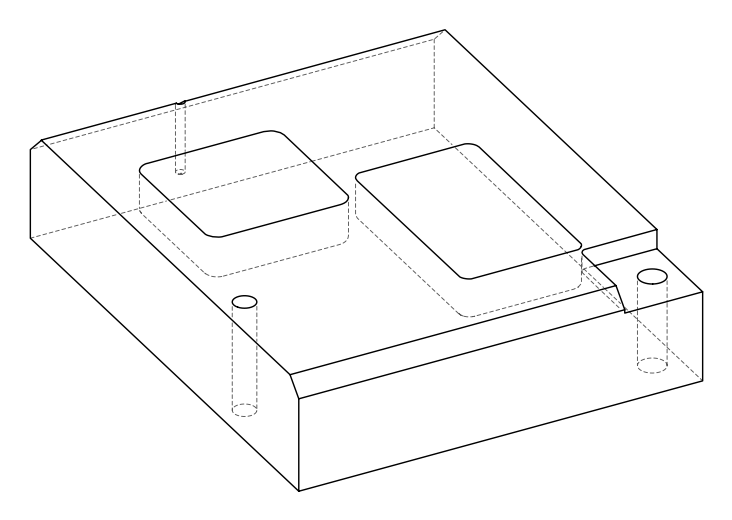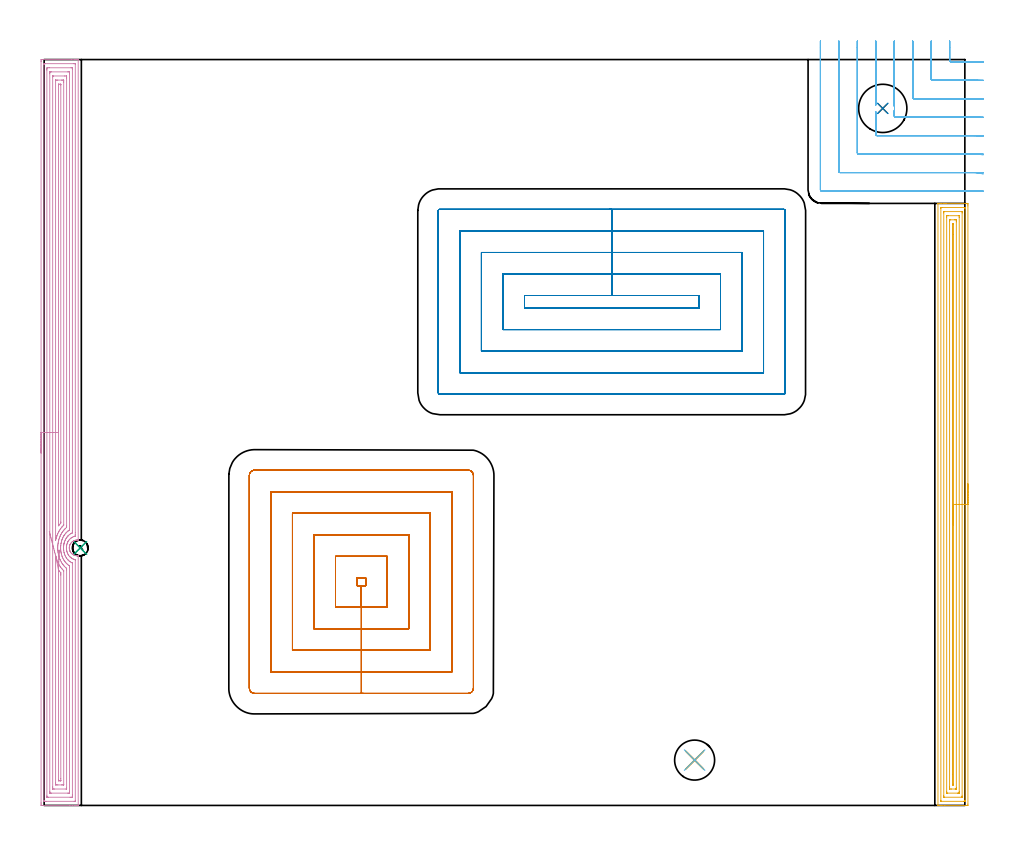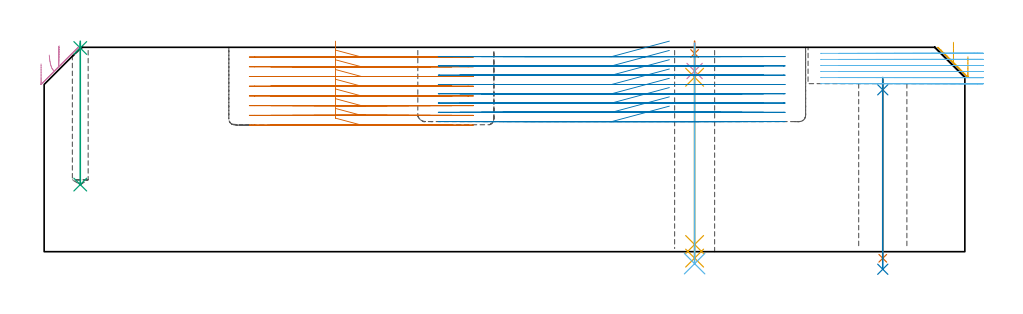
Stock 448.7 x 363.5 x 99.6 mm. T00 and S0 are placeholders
(PLAN: 14 operations, 9 tool changes, 100.3 min)
(1 SPOT_DRILL | STEP1HOLE | NXT0321_9005460120000 | 0.05 min | 182 mm3)
(2 SPOT_DRILL_1 | STEP1HOLE_1 | NXT0321_9005460120000 | 0.05 min | 2176 mm3)
(3 SPOT_DRILL_2 | STEP1POCKET | NXT0321_9005460120000 | 0.03 min | 0 mm3)
(4 DRILL_BLIND_HOLE_INTO_CENTER | STEP1HOLE | UGT0301_196 | 0.06 min | 364 mm3)
(5 GUN_DRILL_THROUGH_HOLE | STEP1HOLE | UGT0307_003 | 0.5 min | 3403 mm3)
(6 SPADE_DRILL_TO_ENLARGE_THROUGH_HOLE | STEP1HOLE | UGT0306_010 | 0.43 min | 25746 mm3)
(7 DRILL_THROUGH_HOLE_INTO_CENTER | STEP1HOLE_1 | NXT0301_065 | 0.35 min | 5516 mm3)
(8 DRILL_TO_ENLARGE_THROUGH_HOLE | STEP1HOLE_1 | UGT0301_056 | 0.37 min | 35457 mm3)
(9 DRILL_BLIND_HOLE_INTO_CENTER_1 | STEP1POCKET | UGT0301_196 | 0.28 min | 3012 mm3)
(10 AREA_MILL | FG_CHAMFER_SURFACE | UGT0205_001 | 20.7 min | 59495 mm3)
(11 AREA_MILL_1 | FG_CHAMFER_SURFACE_1 | UGT0205_001 | 14.28 min | 32029 mm3)
(12 MILL_CORNER_NOTCH_RECTANGULAR | CORNER_NOTCH_RECTANGULAR | NXT0201_011 | Follow Part, ap 3, ae 75% | 9.7 min | 86206 mm3)
(13 MILL_RECTANGULAR_POCKET | POCKET_RECTANGULAR_STRAIGHT | UGT0201_095 | Follow Part, ap 5, ae 75% | 23.82 min | 624324 mm3)
(14 MILL_RECTANGULAR_POCKET_1 | POCKET_RECTANGULAR_STRAIGHT_1 | UGT0201_095 | Follow Part, ap 5, ae 75% | 29.66 min | 748521 mm3)
(TOOL NXT0321_9005460120000 | NC Spot Drill, 142deg, 12mm, Carbide, Uncoated | D12 PA142 FL30 Z2)
(TOOL UGT0301_196 | Twist Drill 7.7 mm | D7.7 PA118 FL73 Z2)
(TOOL UGT0307_003 | Gun Drill 7 mm | D7 PA130 FL24 Z1)
(TOOL UGT0306_010 | Spade Drill 19.5mm | D19.5 PA132 FL10 Z2)
(TOOL NXT0301_065 | Carbide Drill 9.4mm [860.1-0940-075A1-MM 2214] | D9.4 PA140 FL98 Z2)
(TOOL UGT0301_056 | Twist Drill 23.5 mm | D23.5 PA118 FL155 Z2)
(TOOL UGT0205_001 | Chamfer Mill 20 x 3 x 45 deg. | D20 FL50 Z2)
(TOOL NXT0201_011 | ENDMILL 12mm [2P460-1200-NA 1630] | D12 FL38 Z6)
(TOOL UGT0201_095 | End mill 20 mm | D20 R3 FL38 Z4)
(OP 1 SPOT_DRILL)
G17 G21 G94 G90
T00 M6
G54
G17 G0 G90 X317. Y22.1 S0 M3
G43 Z109.6 H0
G94 G81 G98 Z96.6 F250. R102.6
G80
M5
M2
(OP 2 SPOT_DRILL_1)
G17 G21 G94 G90
T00 M6
G54
G17 G0 G90 X408.7 Y339.7 S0 M3
G43 Z109.6 H0
G94 G81 G98 Z78.9 F250. R84.9
G80
M5
M2
(OP 3 SPOT_DRILL_2)
G17 G21 G94 G90
T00 M6
G54
G17 G0 G90 X17.6 Y125.5 S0 M3
G43 Z109.6 H0
G94 G81 G98 Z99.269 F250. R102.6
G80
M5
M2
(OP 4 DRILL_BLIND_HOLE_INTO_CENTER)
G17 G21 G94 G90
T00 M6
G54
G17 G0 G90 X317. Y22.1 S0 M3
G43 Z109.6 H0
G94 G81 G98 Z88.05 F250. R101.6
G80
M5
M2
(OP 5 GUN_DRILL_THROUGH_HOLE)
G17 G21 G94 G90
T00 M6
G54
G17 G0 G90 X317. Y22.1 M8
G43 Z109.6 H0
Z100.391
S716 M3
G94 G1 Z85.021 F125. M26
G4 X.084
Z3.5 F250.
G4 X.084
Z-3.132 F125.
G4 X.084
M5
M9
G0 Z100.391
Z109.6
M2
(OP 6 SPADE_DRILL_TO_ENLARGE_THROUGH_HOLE)
G17 G21 G94 G90
T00 M6
G54
G17 G0 G90 X317. Y22.1 S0 M3
G43 Z109.6 H0
G94 G73 G98 Z-5.841 F250. Q17.573 R101.6
G80
M5
M2
(OP 7 DRILL_THROUGH_HOLE_INTO_CENTER)
G17 G21 G94 G90
T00 M6
G54
G17 G0 G90 X408.7 Y339.7 S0 M3
G43 Z109.6 H1
G94 G73 G98 Z-3.211 F250. Q8.511 R83.9
G80
M5
M2
(OP 8 DRILL_TO_ENLARGE_THROUGH_HOLE)
G17 G21 G94 G90
T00 M6
G54
G17 G0 G90 X408.7 Y339.7 S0 M3
G43 Z109.6 H0
G94 G73 G98 Z-8.56 F250. Q22.615 R83.9
G80
M5
M2
(OP 9 DRILL_BLIND_HOLE_INTO_CENTER_1)
G17 G21 G94 G90
T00 M6
G54
G17 G0 G90 X17.6 Y125.5 S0 M3
G43 Z109.6 H0
G94 G81 G98 Z32.7 F250. R101.6
G80
M5
M2
(OP 10 AREA_MILL)
G17 G21 G94 G90
T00 M6
G54
G17 G0 G90 X-1.5 Y171.75 S1061 M3
G43 Z109.6 H0
Z91.5
G94 G1 Y171.788 Z90.628 F250.
Y171.902 Z89.764
Y172.091 Z88.912
Y172.353 Z88.08
Y172.687 Z87.274
Y173.09 Z86.5
Y173.558 Z85.764
Y174.09 Z85.072
Y174.679 Z84.429
Y175.322 Z83.84
Y176.014 Z83.309
Y176.75 Z82.84
Y177.524 Z82.437
Y178.33 Z82.103
Y179.162 Z81.841
Y180.014 Z81.652
Y180.878 Z81.538
Y181.75 Z81.5
Y362.56
X-1.499 Y362.867 Z81.501
X-1.494 Y363.449 Z81.504
X-1.492 Y363.492 Z81.506
X-0.915 Y363.5 Z82.083
X13.342 Z96.337
X14.754 Z97.75
X15.124 Z98.119
X15.863 Z98.863
X16.114 Z99.114
X16.544 Y363.493 Z99.536
X16.597 Y363.49 Z99.588
X16.6 Y363.314 Z99.6
Y129.427
X16.595 Y129.328 Z99.591
X16.55 Y129.32 Z99.546
X16.145 Y129.339 Z99.143
X15.702 Y129.317 Z98.699
X15.369 Y129.263 Z98.365
X15.254 Y129.244 Z98.251
X15.124 Y129.207 Z98.122
X14.814 Y129.117 Z97.813
X14.665 Y129.052 Z97.664
X14.361 Y128.921 Z97.359
X14.233 Y128.846 Z97.23
X13.927 Y128.67 Z96.927
X13.767 Y128.56 Z96.767
X13.569 Y128.395 Z96.568
X13.385 Y128.217 Z96.383
X13.041 Y127.829 Z96.04
X12.922 Y127.666 Z95.922
X12.905 Y127.638 Z95.904
X12.789 Y127.452 Z95.788
X12.67 Y127.232 Z95.667
X12.651 Y127.191 Z95.648
X12.565 Y127.005 Z95.561
X12.472 Y126.772 Z95.471
X12.402 Y126.553 Z95.401
X12.35 Y126.33 Z95.346
X12.345 Y126.297 Z95.341
X12.298 Y125.994 Z95.295
X12.282 Y125.879 Z95.275
Y125.85 Z95.272
X12.278 Y125.779 Z95.27
X12.275 Y125.626 Z95.258
X12.273 Y125.574 Z95.256
X12.265 Y125.482
X12.262 Y125.431
X12.264 Y125.404 Z95.258
X12.285 Y125.163 Z95.274
X12.288 Y125.099 Z95.281
X12.295 Y124.985 Z95.292
X12.387 Y124.533 Z95.382
X12.477 Y124.244 Z95.476
X12.527 Y124.091 Z95.524
X12.54 Y124.061 Z95.536
X12.625 Y123.857 Z95.623
X12.741 Y123.629 Z95.741
X12.748 Y123.618 Z95.747
X12.772 Y123.576 Z95.772
X12.872 Y123.41 Z95.872
X13.016 Y123.197 Z96.016
X13.241 Y122.933 Z96.241
X13.462 Y122.707 Z96.462
X13.685 Y122.512 Z96.683
X13.787 Y122.434 Z96.783
X13.928 Y122.325 Z96.927
X13.959 Y122.303 Z96.959
X14.379 Y122.071 Z97.375
X14.564 Y121.991 Z97.56
X14.814 Y121.883 Z97.813
X15.254 Y121.755 Z98.252
X15.702 Y121.683 Z98.699
X16.145 Y121.661 Z99.142
X16.46 Y121.676 Z99.456
X16.507 Y121.675 Z99.503
X16.595 Y121.672 Z99.591
X16.6 Y121.378 Z99.6
Y0.186
X16.597 Y0.01 Z99.588
X16.544 Y0.007 Z99.536
X16.114 Y0. Z99.114
X15.863 Z98.863
X15.124 Z98.119
X13.863 Z96.86
X12.451 Z95.446
X-0.915 Y0.001 Z82.083
X-1.146 Y0.003 Z81.852
X-1.492 Y0.008 Z81.506
X-1.494 Y0.051 Z81.504
X-1.499 Y0.633 Z81.501
X-1.5 Y1.22 Z81.5
Y181.75
X-0.086 Z82.914
X-0.085 Y361.14 Z82.915
X-0.084 Y361.203 Z82.916
X-0.079 Y361.327 Z82.921
X-0.07 Y361.49 Z82.93
X-0.024 Y361.492 Z82.976
X0.449 Y361.499 Z83.449
X14.233 Y361.5 Z97.233
X14.705 Y361.499 Z97.705
X15.124 Y361.492 Z98.124
X15.177 Y361.49 Z98.177
X15.182 Y361.265 Z98.182
X15.185 Y361.141 Z98.185
X15.186 Y132.943 Z98.186
X15.183 Y132.11 Z98.183
X15.181 Y132.053 Z98.181
X15.124 Y131.247 Z98.124
X15.102 Y131.238 Z98.102
X15.018 Y131.216 Z98.018
X14.42 Y131.028 Z97.42
X14.233 Y130.947 Z97.233
X13.806 Y130.75 Z96.806
X13.342 Y130.479 Z96.342
X13.245 Y130.418 Z96.245
X13.109 Y130.322 Z96.109
X12.753 Y130.018 Z95.753
X12.451 Y129.71 Z95.451
X12.316 Y129.562 Z95.316
X12.2 Y129.427 Z95.2
X11.921 Y129.065 Z94.921
X11.581 Y128.512 Z94.581
X11.56 Y128.469 Z94.56
X11.303 Y127.896 Z94.303
X11.204 Y127.638 Z94.204
X11.077 Y127.228 Z94.077
X10.972 Y126.744 Z93.972
X10.877 Y126.059 Z93.877
X10.867 Y125.949 Z93.867
X10.86 Y125.85 Z93.86
X10.858 Y125.802 Z93.858
X10.853 Y125.664 Z93.853
X10.855 Y125.313 Z93.855
X10.88 Y124.955 Z93.88
X10.909 Y124.627 Z93.909
X10.956 Y124.349 Z93.956
X10.981 Y124.217 Z93.981
X11.014 Y124.061 Z94.014
X11.057 Y123.873 Z94.057
X11.14 Y123.588 Z94.14
X11.279 Y123.166 Z94.279
X11.361 Y122.967 Z94.361
X11.56 Y122.542 Z94.56
X11.709 Y122.272 Z94.709
X11.957 Y121.873 Z94.957
X12.361 Y121.378 Z95.361
X12.451 Y121.279 Z95.451
X12.561 Y121.17 Z95.561
X12.751 Y120.989 Z95.751
X12.96 Y120.806 Z95.96
X13.272 Y120.553 Z96.272
X13.342 Y120.505 Z96.342
X13.374 Y120.483 Z96.374
X13.928 Y120.185 Z96.928
X14.233 Y120.053 Z97.233
X14.51 Y119.94 Z97.51
X14.891 Y119.822 Z97.891
X15.124 Y119.759 Z98.124
X15.172 Y119.746 Z98.172
X15.18 Y119.65 Z98.18
X15.184 Y119.589 Z98.184
X15.185 Y119.527 Z98.185
Y2.36
X15.184 Y2.297 Z98.184
X15.179 Y2.173 Z98.179
X15.17 Y2.01 Z98.17
X15.124 Y2.008 Z98.124
X14.651 Y2.001 Z97.651
X0.867 Y2. Z83.867
X0.395 Y2.001 Z83.395
X-0.024 Y2.008 Z82.976
X-0.077 Y2.01 Z82.923
X-0.083 Y2.235 Z82.917
X-0.085 Y2.359 Z82.915
X-0.086 Y181.75 Z82.914
X1.328 Z84.328
X1.329 Y358.395 Z84.329
X1.331 Y358.824 Z84.331
X1.336 Y359.29 Z84.336
X1.346 Y359.49 Z84.346
X1.551 Y359.497 Z84.551
X1.758 Y359.499 Z84.758
X2.44 Y359.5 Z85.44
X13.132 Z96.132
X13.342 Y359.498 Z96.342
X13.551 Y359.495 Z96.551
X13.69 Y359.49 Z96.69
X13.765 Y359.477 Z96.765
X13.767 Y359.433 Z96.767
X13.769 Y359.29 Z96.769
X13.771 Y358.859 Z96.771
Y133.899
X13.77 Y133.469 Z96.77
X13.767 Y133.005 Z96.767
X13.764 Y132.898 Z96.764
X13.759 Y132.853 Z96.759
X13.709 Y132.826 Z96.709
X13.584 Y132.761 Z96.584
X13.342 Y132.639 Z96.342
X13.006 Y132.447 Z96.006
X12.465 Y132.11 Z95.465
X12.457 Y132.104 Z95.457
X12.451 Y132.1 Z95.451
X11.978 Y131.69 Z94.978
X11.56 Y131.272 Z94.56
X11.532 Y131.243 Z94.532
X11.508 Y131.216 Z94.508
X11.256 Y130.916 Z94.256
X11.13 Y130.753 Z94.13
X10.819 Y130.322 Z93.819
X10.76 Y130.23 Z93.76
X10.669 Y130.079 Z93.669
X10.432 Y129.664 Z93.432
X10.32 Y129.427 Z93.32
X10.149 Y129.054 Z93.149
X9.94 Y128.533 Z92.94
X9.899 Y128.411 Z92.899
X9.778 Y128.028 Z92.778
X9.7 Y127.716 Z92.7
X9.683 Y127.638 Z92.683
X9.609 Y127.277 Z92.609
X9.561 Y126.962 Z92.561
X9.531 Y126.744 Z92.531
X9.464 Y126.164 Z92.464
X9.449 Y125.85 Z92.449
X9.44 Y125.294 Z92.44
X9.459 Y124.955 Z92.459
X9.511 Y124.329 Z92.511
X9.552 Y124.061 Z92.552
X9.714 Y123.231 Z92.714
X9.73 Y123.166 Z92.73
X9.778 Y122.998 Z92.778
X10.014 Y122.272 Z93.014
X10.175 Y121.873 Z93.175
X10.41 Y121.378 Z93.41
X10.669 Y120.918 Z93.669
X10.947 Y120.483 Z93.947
X11.56 Y119.73 Z94.56
X11.694 Y119.589 Z94.694
X12.081 Y119.223 Z95.081
X12.451 Y118.92 Z95.451
X12.754 Y118.694 Z95.754
X13.342 Y118.361 Z96.342
X13.714 Y118.174 Z96.714
X13.749 Y118.154 Z96.749
X13.764 Y118.143 Z96.764
X13.766 Y118.123 Z96.766
X13.769 Y118.016 Z96.769
X13.771 Y117.8 Z96.771
Y5.105
X13.769 Y4.676 Z96.769
X13.764 Y4.21 Z96.764
X13.754 Y4.01 Z96.754
X13.549 Y4.003 Z96.549
X13.342 Y4.001 Z96.342
X12.66 Y4. Z95.66
X1.968 Z84.968
X1.758 Y4.002 Z84.758
X1.549 Y4.005 Z84.549
X1.41 Y4.01 Z84.41
X1.335 Y4.023 Z84.335
X1.333 Y4.067 Z84.333
X1.331 Y4.21 Z84.331
X1.329 Y4.642 Z84.329
X1.328 Y181.75 Z84.328
X2.743 Z85.743
Y356.606
X2.745 Y357.405 Z85.745
X2.747 Y357.46 Z85.747
X2.749 Y357.483 Z85.749
X2.763 Y357.49 Z85.763
X2.873 Y357.494 Z85.873
X3.095 Y357.498 Z86.095
X3.54 Y357.5 Z86.54
X11.56 Z94.56
X12.005 Y357.498 Z95.005
X12.227 Y357.494 Z95.227
X12.337 Y357.49 Z95.337
X12.351 Y357.484 Z95.351
X12.353 Y357.465 Z95.353
X12.355 Y357.425 Z95.355
X12.357 Y356.7 Z95.357
Y356.606
Y134.794
X12.355 Y134.393 Z95.355
X12.352 Y134.294 Z95.352
X12.35 Y134.249 Z95.35
X12.321 Y134.226 Z95.321
X12.206 Y134.145 Z95.206
X11.842 Y133.899 Z94.842
X11.683 Y133.775 Z94.683
X11.56 Y133.672 Z94.56
X11.203 Y133.363 Z94.203
X10.84 Y133.005 Z93.84
X10.756 Y132.917 Z93.756
X10.669 Y132.821 Z93.669
X10.34 Y132.44 Z93.34
X10.086 Y132.11 Z93.086
X9.957 Y131.931 Z92.957
X9.778 Y131.673 Z92.778
X9.604 Y131.39 Z92.604
X9.501 Y131.216 Z92.501
X9.279 Y130.822 Z92.279
X9.04 Y130.322 Z92.04
X8.992 Y130.216 Z91.992
X8.887 Y129.973 Z91.887
X8.733 Y129.581 Z91.733
X8.675 Y129.427 Z91.675
X8.511 Y128.91 Z91.511
X8.408 Y128.533 Z91.408
X8.329 Y128.198 Z91.329
X8.217 Y127.638 Z91.217
X8.188 Y127.445 Z91.188
X8.095 Y126.744 Z91.095
X8.085 Y126.655 Z91.085
X8.052 Y126.271 Z91.052
X8.03 Y125.85 Z91.03
X8.028 Y125.817 Z91.028
X8.027 Y125.39 Z91.027
X8.036 Y124.955 Z91.036
X8.038 Y124.913 Z91.038
X8.109 Y124.061 Z91.109
X8.124 Y123.932 Z91.124
X8.19 Y123.522 Z91.19
X8.258 Y123.166 Z91.258
X8.323 Y122.837 Z91.323
X8.394 Y122.526 Z91.394
X8.465 Y122.272 Z91.465
X8.677 Y121.588 Z91.677
X8.749 Y121.378 Z91.749
X8.887 Y121.032 Z91.887
X9.132 Y120.483 Z92.132
X9.38 Y119.988 Z92.38
X9.612 Y119.589 Z92.612
X9.778 Y119.329 Z92.778
X10.035 Y118.955 Z93.035
X10.243 Y118.694 Z93.243
X10.669 Y118.177 Z93.669
X11.041 Y117.8 Z94.041
X11.306 Y117.55 Z94.306
X11.56 Y117.339 Z94.56
X12.116 Y116.906 Z95.116
X12.244 Y116.819 Z95.244
X12.35 Y116.749 Z95.35
X12.352 Y116.705 Z95.352
X12.355 Y116.505 Z95.355
X12.357 Y116.105 Z95.357
Y116.011
Y6.894
X12.355 Y6.095 Z95.355
X12.353 Y6.04 Z95.353
X12.351 Y6.017 Z95.351
X12.337 Y6.01 Z95.337
X12.227 Y6.006 Z95.227
X12.005 Y6.002 Z95.005
X11.56 Y6. Z94.56
X3.54 Z86.54
X3.095 Y6.002 Z86.095
X2.873 Y6.006 Z85.873
X2.763 Y6.01 Z85.763
X2.749 Y6.016 Z85.749
X2.747 Y6.035 Z85.747
X2.745 Y6.075 Z85.745
X2.743 Y6.8 Z85.743
Y6.894
Y181.75
X4.157 Z87.157
Y355.093
X4.159 Y355.369 Z87.159
X4.161 Y355.447 Z87.161
X4.164 Y355.487 Z87.164
X4.178 Y355.49 Z87.178
X4.262 Y355.495 Z87.262
X4.431 Y355.499 Z87.431
X9.989 Y355.5 Z92.989
X10.669 Y355.498 Z93.669
X10.883 Y355.496 Z93.883
X10.933 Y355.49 Z93.933
X10.936 Y355.477 Z93.936
X10.939 Y355.44 Z93.939
X10.942 Y354.818 Z93.942
X10.943 Y354.542 Z93.943
Y136.308
X10.939 Y135.688 Z93.939
X10.936 Y135.551 Z93.936
X10.933 Y135.489 Z93.933
X10.427 Y135.036 Z93.427
X10.179 Y134.794 Z93.179
X9.981 Y134.589 Z92.981
X9.778 Y134.37 Z92.778
X9.558 Y134.12 Z92.558
X9.373 Y133.899 Z92.373
X9.162 Y133.623 Z92.162
X8.887 Y133.249 Z91.887
X8.786 Y133.105 Z91.786
X8.721 Y133.005 Z91.721
X8.449 Y132.55 Z91.449
X8.195 Y132.11 Z91.195
X8.126 Y131.98 Z91.126
X7.995 Y131.716 Z90.995
X7.838 Y131.374 Z90.838
X7.769 Y131.216 Z90.769
X7.575 Y130.744 Z90.575
X7.41 Y130.322 Z90.41
X7.335 Y130.09 Z90.335
X7.129 Y129.427 Z90.129
X7.124 Y129.408 Z90.124
X7.104 Y129.336 Z90.104
X6.956 Y128.682 Z89.956
X6.926 Y128.533 Z89.926
X6.815 Y127.929 Z89.815
X6.776 Y127.638 Z89.776
X6.712 Y127.138 Z89.712
X6.67 Y126.744 Z89.67
X6.637 Y126.318 Z89.637
X6.62 Y125.85 Z89.62
X6.614 Y125.448 Z89.614
X6.625 Y124.955 Z89.625
X6.651 Y124.516 Z89.651
X6.687 Y124.061 Z89.687
X6.739 Y123.533 Z89.739
X6.797 Y123.166 Z89.797
X6.931 Y122.446 Z89.931
X6.969 Y122.272 Z89.969
X7.104 Y121.686 Z90.104
X7.194 Y121.378 Z90.194
X7.233 Y121.248 Z90.233
X7.484 Y120.483 Z90.484
X7.739 Y119.846 Z90.739
X7.855 Y119.589 Z90.855
X7.995 Y119.294 Z90.995
X8.306 Y118.694 Z91.306
X8.761 Y117.926 Z91.761
X8.847 Y117.8 Z91.847
X8.887 Y117.745 Z91.887
X9.08 Y117.481 Z92.08
X9.247 Y117.27 Z92.247
X9.542 Y116.906 Z92.542
X9.778 Y116.624 Z92.778
X10.389 Y116.011 Z93.389
X10.669 Y115.757 Z93.669
X10.832 Y115.611 Z93.832
X10.918 Y115.533 Z93.918
X10.936 Y115.514 Z93.936
X10.939 Y115.47 Z93.939
X10.941 Y115.392 Z93.941
X10.943 Y115.117 Z93.943
Y114.841
Y8.407
X10.941 Y8.132 Z93.941
X10.938 Y8.053 Z93.938
X10.936 Y8.013 Z93.936
X10.922 Y8.01 Z93.922
X10.838 Y8.005 Z93.838
X10.669 Y8.001 Z93.669
X5.111 Y8. Z88.111
X4.431 Y8.002 Z87.431
X4.217 Y8.004 Z87.217
X4.167 Y8.01 Z87.167
X4.164 Y8.023 Z87.164
X4.161 Y8.06 Z87.161
X4.157 Y8.682 Z87.157
Y8.958
Y181.75
X5.571 Z88.571
X5.572 Y353.351 Z88.572
X5.573 Y353.432 Z88.573
X5.575 Y353.471 Z88.575
X5.577 Y353.485 Z88.577
X5.589 Y353.49 Z88.589
X5.747 Y353.497 Z88.747
X6.213 Y353.499 Z89.213
X6.635 Y353.5 Z89.635
X8.417 Z91.417
X8.887 Y353.499 Z91.887
X9.311 Y353.497 Z92.311
X9.492 Y353.49 Z92.492
X9.522 Y353.477 Z92.522
X9.524 Y353.415 Z92.524
X9.527 Y353.28 Z92.527
X9.528 Y353.029 Z92.528
X9.529 Y352.384 Z92.529
X9.528 Y136.833 Z92.528
X9.527 Y136.707 Z92.527
X9.525 Y136.646 Z92.525
X9.522 Y136.618 Z92.522
X9.504 Y136.583 Z92.504
X9.204 Y136.264 Z92.204
X8.887 Y135.927 Z91.887
X8.773 Y135.802 Z91.773
X8.675 Y135.688 Z91.675
X8.37 Y135.312 Z91.37
X7.977 Y134.794 Z90.977
X7.627 Y134.269 Z90.627
X7.4 Y133.899 Z90.4
X7.29 Y133.713 Z90.29
X7.104 Y133.388 Z90.104
X6.972 Y133.138 Z89.972
X6.906 Y133.005 Z89.906
X6.687 Y132.53 Z89.687
X6.5 Y132.11 Z89.5
X6.415 Y131.908 Z89.415
X6.213 Y131.413 Z89.213
X6.16 Y131.27 Z89.16
X6.141 Y131.216 Z89.141
X6.015 Y130.822 Z89.015
X5.944 Y130.592 Z88.944
X5.864 Y130.322 Z88.864
X5.816 Y130.149 Z88.816
X5.75 Y129.892 Z88.75
X5.575 Y129.174 Z88.575
X5.574 Z88.574
X5.573 Y129.176 Z88.573
X5.571 Y129.427 Z88.571
Y129.528
Y181.75
X6.985 Z89.985
X6.986 Y351.24 Z89.986
X6.987 Y351.358 Z89.987
X6.992 Y351.477 Z89.992
X6.996 Y351.491 Z89.996
X7.008 Y351.495 Z90.008
X7.04 Y351.498 Z90.04
X7.104 Y351.5 Z90.104
X7.737 Z90.737
X7.995 Y351.497 Z90.995
X8.081 Y351.493 Z91.081
X8.106 Y351.49 Z91.106
X8.11 Y351.439 Z91.11
X8.113 Y351.359 Z91.113
X8.114 Y351.24 Z91.114
X8.115 Y351.12 Z91.115
X8.114 Y138.132 Z91.114
X8.113 Y137.893 Z91.113
X8.11 Y137.734 Z91.11
X8.106 Y137.619 Z91.106
X7.986 Y137.477 Z90.986
X7.585 Y136.994 Z90.585
X7.256 Y136.583 Z90.256
X7.104 Y136.387 Z90.104
X6.992 Y136.247 Z89.992
X6.988 Y136.463 Z89.988
X6.986 Y136.583 Z89.986
X6.985 Y181.75 Z89.985
Y182.622 Z90.023
Y183.486 Z90.137
Y184.338 Z90.326
Y185.17 Z90.588
Y185.976 Z90.922
Y186.75 Z91.325
Y187.486 Z91.794
Y188.178 Z92.325
Y188.821 Z92.914
Y189.41 Z93.557
Y189.942 Z94.25
Y190.41 Z94.985
Y190.813 Z95.759
Y191.147 Z96.565
Y191.409 Z97.397
Y191.598 Z98.249
Y191.712 Z99.114
Y191.75 Z99.985
G0 Z109.6
X2.497 Y133.532
Z95.813
G1 X2.56 Y133.289 Z94.978
X2.642 Y132.977 Z94.167
X2.742 Y132.597 Z93.388
X2.858 Y132.153 Z92.646
X2.99 Y131.649 Z91.947
X3.138 Y131.087 Z91.296
X3.299 Y130.473 Z90.698
X3.472 Y129.81 Z90.158
X3.657 Y129.104 Z89.679
X3.852 Y128.361 Z89.266
X4.055 Y127.586 Z88.921
X4.265 Y126.785 Z88.648
X4.481 Y125.963 Z88.447
X4.7 Y125.128 Z88.322
X4.921 Y124.286 Z88.272
X5.142 Y123.442 Z88.298
X5.361 Y122.604 Z88.401
X5.578 Y121.778 Z88.578
X5.657 Y121.478 Z88.657
X5.682 Y121.378 Z88.682
X5.761 Y121.064 Z88.761
X5.806 Y120.892 Z88.806
X5.932 Y120.483 Z88.932
X6.211 Y119.591 Z89.211
X6.213 Y119.584 Z89.213
X6.585 Y118.694 Z89.585
X6.907 Y117.998 Z89.907
X7.01 Y117.8 Z90.01
X7.104 Y117.625 Z90.104
X7.526 Y116.906 Z90.526
X7.703 Y116.613 Z90.703
X7.995 Y116.183 Z90.995
X8.12 Y116.011 Z91.12
X8.613 Y115.392 Z91.613
X8.84 Y115.117 Z91.84
X8.887 Y115.066 Z91.887
X9.3 Y114.636 Z92.3
X9.504 Y114.423 Z92.504
X9.522 Y114.398 Z92.522
X9.525 Y114.37 Z92.525
X9.527 Y114.314 Z92.527
X9.528 Y114.222 Z92.528
Y10.149
X9.527 Y10.068 Z92.527
X9.525 Y10.029 Z92.525
X9.523 Y10.016 Z92.523
X9.511 Y10.01 Z92.511
X9.353 Y10.003 Z92.353
X8.887 Y10.001 Z91.887
X8.465 Y10. Z91.465
X6.683 Z89.683
X6.213 Y10.001 Z89.213
X5.789 Y10.003 Z88.789
X5.608 Y10.01 Z88.608
X5.578 Y10.023 Z88.578
X5.576 Y10.085 Z88.576
X5.573 Y10.22 Z88.573
X5.572 Y10.471 Z88.572
X5.571 Y11.116 Z88.571
Y121.128
X5.572 Y121.378 Z88.572
X5.574 Y121.542 Z88.574
X5.578 Y121.778 Z88.578
X6.992 Y114.748 Z89.992
X7.004 Y114.736 Z90.004
X7.046 Y114.685 Z90.046
X7.104 Y114.611 Z90.104
X7.415 Y114.222 Z90.415
X7.995 Y113.508 Z90.995
X8.076 Y113.407 Z91.076
X8.108 Y113.363 Z91.108
X8.11 Y113.328 Z91.11
X8.112 Y113.211 Z91.112
X8.114 Y112.434 Z91.114
X8.115 Y112.314 Z91.115
Y13.035
X8.114 Y12.26 Z91.114
X8.112 Y12.143 Z91.112
X8.108 Y12.023 Z91.108
X8.104 Y12.009 Z91.104
X8.092 Y12.006 Z91.092
X8.06 Y12.003 Z91.06
X7.995 Y12.001 Z90.995
X7.363 Z90.363
X7.104 Y12.004 Z90.104
X7.019 Y12.007 Z90.019
X6.994 Y12.01 Z89.994
X6.99 Y12.061 Z89.99
X6.987 Y12.141 Z89.987
X6.986 Y12.26 Z89.986
X6.985 Y12.38 Z89.985
X6.986 Y114.342 Z89.986
X6.987 Y114.462 Z89.987
X6.991 Y114.7 Z89.991
X6.992 Y114.748 Z89.992
X7.022 Y115.618 Z90.06
X7.051 Y116.478 Z90.203
X7.079 Y117.322 Z90.42
X7.107 Y118.144 Z90.711
X7.134 Y118.938 Z91.071
X7.16 Y119.698 Z91.5
X7.184 Y120.417 Z91.993
X7.207 Y121.09 Z92.548
X7.228 Y121.713 Z93.158
X7.247 Y122.28 Z93.821
X7.264 Y122.787 Z94.531
X7.279 Y123.23 Z95.282
X7.292 Y123.606 Z96.069
X7.302 Y123.913 Z96.886
X7.31 Y124.147 Z97.726
X7.315 Y124.307 Z98.584
X7.318 Y124.391 Z99.452
X7.319 Y124.4 Z100.324
G0 Z109.6
M5
M2
(OP 11 AREA_MILL_1)
G17 G21 G94 G90
T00 M6
G54
G17 G0 G90 X450.2 Y156.7 S1061 M3
G43 Z109.6 H0
Z95.
G94 G1 Y156.662 Z94.128 F250.
Y156.548 Z93.263
Y156.359 Z92.412
Y156.097 Z91.58
Y155.763 Z90.774
Y155.36 Z90.
Y154.891 Z89.264
Y154.36 Z88.572
Y153.771 Z87.929
Y153.128 Z87.34
Y152.436 Z86.808
Y151.7 Z86.34
Y150.926 Z85.937
Y150.12 Z85.603
Y149.288 Z85.341
Y148.436 Z85.152
Y147.572 Z85.038
Y146.7 Z85.
X450.199 Y0.62 Z85.001
X450.194 Y0.019 Z85.004
X450.192 Y0.007 Z85.006
X449.594 Y0. Z85.604
X438.884 Z96.311
X437.444 Z97.752
X437.099 Z98.096
X436.408 Z98.791
X436.069 Z99.131
X435.662 Z99.53
X435.624 Z99.566
X435.602 Y0.009 Z99.588
X435.6 Y0.173 Z99.6
Y293.227
X435.603 Y293.391 Z99.588
X435.624 Y293.395 Z99.567
X435.661 Y293.398 Z99.53
X436.069 Y293.4 Z99.131
X436.408 Z98.791
X437.099 Z98.096
X438.336 Z96.86
X438.884 Z96.311
X439.503 Z95.693
X448.975 Z86.222
X449.594 Y293.397 Z85.604
X450.192 Y293.393 Z85.006
X450.194 Y293.381 Z85.004
X450.199 Y292.78 Z85.001
X450.2 Y292.173 Z85.
Y146.7
X448.786 Z86.414
X448.785 Y2.322 Z86.415
X448.784 Y2.237 Z86.416
X448.779 Y2.069 Z86.421
X448.771 Y2.009 Z86.429
X448.751 Y2.006 Z86.449
X448.701 Y2.004 Z86.499
X448.214 Y2. Z86.986
X437.099 Y2.001 Z98.101
X437.041 Y2.003 Z98.159
X437.025 Y2.005 Z98.175
X437.021 Y2.008 Z98.179
X437.019 Y2.04 Z98.181
X437.016 Y2.153 Z98.184
X437.014 Y2.491 Z98.186
X437.015 Y291.078 Z98.185
X437.016 Y291.163 Z98.184
X437.021 Y291.331 Z98.179
X437.029 Y291.391 Z98.171
X437.049 Y291.393 Z98.151
X437.099 Y291.396 Z98.101
X437.586 Y291.4 Z97.614
X448.701 Y291.399 Z86.499
X448.759 Y291.397 Z86.441
X448.775 Y291.395 Z86.425
X448.779 Y291.392 Z86.421
X448.781 Y291.36 Z86.419
X448.784 Y291.247 Z86.416
X448.786 Y291.078 Z86.414
Y290.993
Y146.7
X447.372 Z87.828
X447.371 Y4.631 Z87.829
X447.37 Y4.193 Z87.83
X447.368 Y4.08 Z87.832
X447.365 Y4.027 Z87.835
X447.354 Y4.01 Z87.846
X447.302 Y4.007 Z87.898
X447.109 Y4.001 Z88.091
X438.691 Y4. Z96.509
X438.562 Y4.002 Z96.638
X438.459 Y4.007 Z96.741
X438.434 Y4.011 Z96.766
X438.432 Y4.017 Z96.768
X438.43 Y4.042 Z96.77
X438.429 Y4.193 Z96.771
X438.428 Y4.649 Z96.772
X438.429 Y288.769 Z96.771
X438.43 Y289.207 Z96.77
X438.432 Y289.32 Z96.768
X438.435 Y289.373 Z96.765
X438.446 Y289.39 Z96.754
X438.498 Y289.393 Z96.702
X438.691 Y289.399 Z96.509
X447.109 Y289.4 Z88.091
X447.238 Y289.398 Z87.962
X447.341 Y289.393 Z87.859
X447.366 Y289.389 Z87.834
X447.368 Y289.383 Z87.832
X447.37 Y289.358 Z87.83
X447.371 Y289.207 Z87.829
X447.372 Y288.751 Z87.828
Y146.7
X445.957 Z89.243
Y6.874
X445.951 Y6.053 Z89.249
X445.944 Y6.01 Z89.256
X445.895 Y6.005 Z89.305
X445.786 Y6.002 Z89.414
X445.568 Y6. Z89.632
X445.131 Z90.069
X440.224 Z94.976
X440.011 Y6.002 Z95.189
X439.905 Y6.005 Z95.295
X439.857 Y6.01 Z95.343
X439.85 Y6.042 Z95.35
X439.843 Y6.807 Z95.357
Y6.874
Y286.526
X439.849 Y287.347 Z95.351
X439.856 Y287.39 Z95.344
X439.905 Y287.394 Z95.295
X440.014 Y287.398 Z95.186
X440.232 Y287.4 Z94.968
X440.669 Z94.531
X445.576 Z89.624
X445.789 Y287.398 Z89.411
X445.895 Y287.395 Z89.305
X445.943 Y287.39 Z89.257
X445.95 Y287.358 Z89.25
X445.957 Y286.593 Z89.243
Y286.526
Y146.7
X444.543 Z90.657
Y8.661
X444.542 Y8.357 Z90.658
X444.538 Y8.052 Z90.662
X444.536 Y8.017 Z90.664
X444.525 Y8.01 Z90.675
X444.486 Y8.006 Z90.714
X444.404 Y8.002 Z90.796
X444.239 Y8. Z90.961
X444.006 Z91.194
X442.221 Z92.979
X441.561 Y8.002 Z93.639
X441.325 Y8.004 Z93.875
X441.272 Y8.01 Z93.928
X441.264 Y8.025 Z93.936
X441.261 Y8.067 Z93.939
X441.258 Y8.661 Z93.942
X441.257 Y8.965 Z93.943
Y284.739
X441.258 Y285.043 Z93.942
X441.262 Y285.348 Z93.938
X441.264 Y285.383 Z93.936
X441.275 Y285.39 Z93.925
X441.314 Y285.394 Z93.886
X441.396 Y285.398 Z93.804
X441.561 Y285.399 Z93.639
X441.794 Y285.4 Z93.406
X443.579 Z91.621
X444.239 Y285.398 Z90.961
X444.475 Y285.396 Z90.725
X444.528 Y285.39 Z90.672
X444.536 Y285.375 Z90.664
X444.539 Y285.332 Z90.661
X444.542 Y284.739 Z90.658
X444.543 Y284.435 Z90.657
Y146.7
X443.129 Z92.071
X443.128 Y10.319 Z92.072
X443.124 Y10.046 Z92.076
X443.123 Y10.02 Z92.077
X443.071 Y10.01 Z92.129
X442.977 Y10.003 Z92.223
X442.9 Y10.001 Z92.3
X442.718 Y10.006 Z92.482
X442.68 Y10.01 Z92.52
X442.676 Y10.076 Z92.524
X442.672 Y10.229 Z92.528
X442.671 Y15.129 Z92.529
X442.672 Y283.081 Z92.528
X442.676 Y283.354 Z92.524
X442.677 Y283.38 Z92.523
X442.729 Y283.39 Z92.471
X442.823 Y283.397 Z92.377
X442.9 Y283.399 Z92.3
X443.082 Y283.394 Z92.118
X443.12 Y283.39 Z92.08
X443.124 Y283.324 Z92.076
X443.128 Y283.171 Z92.072
X443.129 Y278.25 Z92.071
Y146.7
Y145.828 Z92.109
Y144.963 Z92.223
Y144.112 Z92.412
Y143.28 Z92.674
Y142.474 Z93.008
Y141.7 Z93.411
Y140.964 Z93.88
Y140.272 Z94.411
Y139.629 Z95.
Y139.04 Z95.643
Y138.508 Z96.335
Y138.04 Z97.071
Y137.637 Z97.845
Y137.303 Z98.651
Y137.041 Z99.483
Y136.852 Z100.335
Y136.738 Z101.199
Y136.7 Z102.071
G0 Z109.6
M5
M2
(OP 12 MILL_CORNER_NOTCH_RECTANGULAR)
G17 G21 G94 G90
T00 M6
G54
G17 G0 G90 X441.3 Y372.5 S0 M3
G43 Z109.605 H1
Z96.654
G94 G1 Y369.5 F250.
Y362.995 F500.
G3 X441.895 Y362.4 R0.6
G1 X453.172
G2 X454.7 Y362.381 R63.
G1 X457.699 Y362.309 F250.
G0 Z109.605
X432.3 Y372.5
Z96.654
G1 Y369.5
Y353.995 F500.
G3 X432.895 Y353.4 R0.6
G1 X453.172
G2 X454.7 Y353.378 R54.
G1 X457.699 Y353.294 F250.
G0 Z109.605
X423.3 Y372.5
Z96.654
G1 Y369.5
Y344.995 F500.
G3 X423.895 Y344.4 R0.6
G1 X453.172
G2 X454.7 Y344.374 R45.
G1 X457.698 Y344.272 F250.
G0 Z109.605
X414.3 Y372.5
Z96.654
G1 Y369.5
Y340.963 F500.
G2 X414.3 Y338.423 R5.763
G1 Y335.996
G3 X414.896 Y335.4 R0.6
G1 X453.172
G2 X454.7 Y335.368 R36.
G1 X457.697 Y335.24 F250.
G0 Z109.605
X405.3 Y372.5
Z96.654
G1 Y369.5
Y344.333 F500.
Y341.333 F250.
G0 Z109.605
Y338.07
Z96.654
G1 Y335.07
Y326.996 F500.
G3 X405.896 Y326.4 R0.6
G1 X453.172
G2 X454.7 Y326.357 R27.
G1 X457.695 Y326.187 F250.
G0 Z109.605
X396.3 Y372.5
Z96.654
G1 Y369.5
Y317.996 F500.
G3 X396.896 Y317.4 R0.6
G1 X453.172
G2 X454.7 Y317.335 R18.
G1 X457.689 Y317.08 F250.
G0 Z109.605
X387.3 Y372.5
Z96.654
G1 Y369.5
Y308.996 F500.
G3 X387.896 Y308.4 R0.6
G1 X453.172
G2 X454.7 Y308.269 R9.
G1 X457.656 Y307.76 F250.
G0 Z109.605
X378.3 Y372.5
Z96.654
G1 Y369.5
Y299.996 F500.
G3 X378.896 Y299.4 R0.6
G1 X453.172
X456.172 F250.
G0 Z109.605
X441.3 Y372.5
Z93.703
G1 Y369.5
Y362.995 F500.
G3 X441.895 Y362.4 R0.6
G1 X453.249
G2 X454.7 Y362.383 R63.
G1 X457.699 Y362.314 F250.
G0 Z109.605
X432.3 Y372.5
Z93.703
G1 Y369.5
Y353.995 F500.
G3 X432.895 Y353.4 R0.6
G1 X453.249
G2 X454.7 Y353.381 R54.
G1 X457.699 Y353.3 F250.
G0 Z109.605
X423.3 Y372.5
Z93.703
G1 Y369.5
Y344.995 F500.
G3 X423.895 Y344.4 R0.6
G1 X453.249
G2 X454.7 Y344.377 R45.
G1 X457.698 Y344.28 F250.
G0 Z109.605
X414.3 Y372.5
Z93.703
G1 Y369.5
Y340.963 F500.
G2 X414.3 Y338.423 R5.763
G1 Y335.996
G3 X414.896 Y335.4 R0.6
G1 X453.249
G2 X454.7 Y335.371 R36.
G1 X457.698 Y335.25 F250.
G0 Z109.605
X405.3 Y372.5
Z93.703
G1 Y369.5
Y344.333 F500.
Y341.333 F250.
G0 Z109.605
Y338.07
Z93.703
G1 Y335.07
Y326.996 F500.
G3 X405.896 Y326.4 R0.6
G1 X453.249
G2 X454.7 Y326.361 R27.
G1 X457.696 Y326.2 F250.
G0 Z109.605
X396.3 Y372.5
Z93.703
G1 Y369.5
Y317.996 F500.
G3 X396.896 Y317.4 R0.6
G1 X453.249
G2 X454.7 Y317.341 R18.
G1 X457.69 Y317.1 F250.
G0 Z109.605
X387.3 Y372.5
Z93.703
G1 Y369.5
Y308.996 F500.
G3 X387.896 Y308.4 R0.6
G1 X453.249
G2 X454.7 Y308.282 R9.
G1 X457.661 Y307.799 F250.
G0 Z109.605
X378.3 Y372.5
Z93.703
G1 Y369.5
Y299.996 F500.
G3 X378.896 Y299.4 R0.6
G1 X453.249
X456.249 F250.
G0 Z109.605
X441.3 Y372.5
Z90.752
G1 Y369.5
Y362.995 F500.
G3 X441.895 Y362.4 R0.6
G1 X454.593
X454.7
X457.7 Y362.395 F250.
G0 Z109.605
X432.3 Y372.5
Z90.752
G1 Y369.5
Y353.995 F500.
G3 X432.895 Y353.4 R0.6
G1 X454.593
X454.7
X457.7 Y353.394 F250.
G0 Z109.605
X423.3 Y372.5
Z90.752
G1 Y369.5
Y344.995 F500.
G3 X423.895 Y344.4 R0.6
G1 X454.593
X454.7
X457.7 Y344.393 F250.
G0 Z109.605
X414.3 Y372.5
Z90.752
G1 Y369.5
Y340.963 F500.
G2 X414.3 Y338.423 R5.763
G1 Y335.996
G3 X414.896 Y335.4 R0.6
G1 X454.593
X454.7
X457.7 Y335.391 F250.
G0 Z109.605
X405.3 Y372.5
Z90.752
G1 Y369.5
Y344.333 F500.
Y341.333 F250.
G0 Z109.605
Y338.07
Z90.752
G1 Y335.07
Y326.996 F500.
G3 X405.896 Y326.4 R0.6
G1 X454.593
X454.7
X457.7 Y326.388 F250.
G0 Z109.605
X396.3 Y372.5
Z90.752
G1 Y369.5
Y317.996 F500.
G3 X396.896 Y317.4 R0.6
G1 X454.593
X454.7
X457.7 Y317.382 F250.
G0 Z109.605
X387.3 Y372.5
Z90.752
G1 Y369.5
Y308.996 F500.
G3 X387.896 Y308.4 R0.6
G1 X454.593
X454.7 Y308.399
X457.7 Y308.364 F250.
G0 Z109.605
X378.3 Y372.5
Z90.752
G1 Y369.5
Y299.996 F500.
G3 X378.896 Y299.4 R0.6
G1 X454.593
X457.593 F250.
G0 Z109.605
X441.3 Y372.5
Z87.802
G1 Y369.5
Y362.995 F500.
G3 X441.895 Y362.4 R0.6
G1 X454.7
X457.7 F250.
G0 Z109.605
X432.3 Y372.5
Z87.802
G1 Y369.5
Y353.995 F500.
G3 X432.895 Y353.4 R0.6
G1 X454.7
X457.7 F250.
G0 Z109.605
X423.3 Y372.5
Z87.802
G1 Y369.5
Y344.995 F500.
G3 X423.895 Y344.4 R0.6
G1 X454.7
X457.7 F250.
G0 Z109.605
X414.3 Y372.5
Z87.802
G1 Y369.5
Y340.96 F500.
G2 X414.3 Y338.424 R5.765
G1 Y335.996
G3 X414.896 Y335.4 R0.6
G1 X454.7
X457.7 F250.
G0 Z109.605
X405.3 Y372.5
Z87.802
G1 Y369.5
Y344.333 F500.
Y341.333 F250.
G0 Z109.605
Y338.07
Z87.802
G1 Y335.07
Y326.996 F500.
G3 X405.896 Y326.4 R0.6
G1 X454.7
X457.7 F250.
G0 Z109.605
X396.3 Y372.5
Z87.802
G1 Y369.5
Y317.996 F500.
G3 X396.896 Y317.4 R0.6
G1 X454.7
X457.7 F250.
G0 Z109.605
X387.3 Y372.5
Z87.802
G1 Y369.5
Y308.996 F500.
G3 X387.896 Y308.4 R0.6
G1 X454.7
X457.7 F250.
G0 Z109.605
X378.3 Y372.5
Z87.802
G1 Y369.5
Y299.996 F500.
G3 X378.896 Y299.4 R0.6
G1 X454.7
X457.7 F250.
G0 Z109.605
X441.3 Y372.5
Z84.851
G1 Y369.5
Y362.995 F500.
G3 X441.895 Y362.4 R0.6
G1 X454.7
X457.7 F250.
G0 Z109.605
X432.3 Y372.5
Z84.851
G1 Y369.5
Y353.995 F500.
G3 X432.895 Y353.4 R0.6
G1 X454.7
X457.7 F250.
G0 Z109.605
X423.3 Y372.5
Z84.851
G1 Y369.5
Y344.995 F500.
G3 X423.895 Y344.4 R0.6
G1 X454.7
X457.7 F250.
G0 Z109.605
X414.3 Y372.5
Z84.851
G1 Y369.5
Y340.96 F500.
G2 X414.3 Y338.424 R5.765
G1 Y335.996
G3 X414.896 Y335.4 R0.6
G1 X454.7
X457.7 F250.
G0 Z109.605
X405.3 Y372.5
Z84.851
G1 Y369.5
Y344.333 F500.
Y341.333 F250.
G0 Z109.605
Y338.07
Z84.851
G1 Y335.07
Y326.996 F500.
G3 X405.896 Y326.4 R0.6
G1 X454.7
X457.7 F250.
G0 Z109.605
X396.3 Y372.5
Z84.851
G1 Y369.5
Y317.996 F500.
G3 X396.896 Y317.4 R0.6
G1 X454.7
X457.7 F250.
G0 Z109.605
X387.3 Y372.5
Z84.851
G1 Y369.5
Y308.996 F500.
G3 X387.896 Y308.4 R0.6
G1 X454.7
X457.7 F250.
G0 Z109.605
X378.3 Y372.5
Z84.851
G1 Y369.5
Y299.996 F500.
G3 X378.896 Y299.4 R0.6
G1 X454.7
X457.7 F250.
G0 Z109.605
X441.3 Y372.5
Z81.9
G1 Y369.5
Y362.995 F500.
G3 X441.895 Y362.4 R0.6
G1 X454.7
X457.7 F250.
G0 Z109.605
X432.3 Y372.5
Z81.9
G1 Y369.5
Y353.995 F500.
G3 X432.895 Y353.4 R0.6
G1 X454.7
X457.7 F250.
G0 Z109.605
X423.3 Y372.5
Z81.9
G1 Y369.5
Y344.995 F500.
G3 X423.895 Y344.4 R0.6
G1 X454.7
X457.7 F250.
G0 Z109.605
X414.3 Y372.5
Z81.9
G1 Y369.5
Y340.963 F500.
G2 X414.3 Y338.423 R5.763
G1 Y335.996
G3 X414.896 Y335.4 R0.6
G1 X454.7
X457.7 F250.
G0 Z109.605
X405.3 Y372.5
Z81.9
G1 Y369.5
Y344.333 F500.
Y341.333 F250.
G0 Z109.605
Y338.07
Z81.9
G1 Y335.07
Y326.996 F500.
G3 X405.896 Y326.4 R0.6
G1 X454.7
X457.7 F250.
G0 Z109.605
X396.3 Y372.5
Z81.9
G1 Y369.5
Y317.996 F500.
G3 X396.896 Y317.4 R0.6
G1 X454.7
X457.7 F250.
G0 Z109.605
X387.3 Y372.5
Z81.9
G1 Y369.5
Y308.996 F500.
G3 X387.896 Y308.4 R0.6
G1 X454.7
X457.7 F250.
G0 Z109.605
X378.3 Y372.5
Z81.9
G1 Y369.5
Y299.996 F500.
G3 X378.896 Y299.4 R0.6
G1 X454.7
X457.7 F250.
G0 Z109.605
M5
M2
(OP 13 MILL_RECTANGULAR_POCKET)
G17 G21 G94 G90
T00 M6
G54
G17 G0 G90 X142. Y112.879 S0 M3
G43 Z109.605 H0
Z102.605
G94 G1 Y96.6 Z98.243 F250.
X154.6 Z94.867
Y107.1
X156.7 F500.
Y110.9
X152.5
Y107.1
X154.6
Y96.6
X167.2
Y121.4
X142.
Y96.6
X154.6
Y86.1
X177.7
Y131.9
X131.5
Y86.1
X154.6
Y75.6
X188.2
Y142.4
X121.
Y75.6
X154.6
Y65.1
X198.7
Y152.9
X110.5
Y65.1
X154.6
Y54.6
X206.6
G3 X209.2 Y57.2 R2.6
G1 Y160.8
G3 X206.6 Y163.4 R2.6
G1 X102.6
G3 X100. Y160.8 R2.6
G1 Y57.2
G3 X102.6 Y54.6 R2.6
G1 X154.6
X155.6
G0 X142. Y112.879 Z97.867
G1 Y96.6 Z93.505 F250.
X154.6 Z90.129
Y107.1
X156.7 F500.
Y110.9
X152.5
Y107.1
X154.6
Y96.6
X167.2
Y121.4
X142.
Y96.6
X154.6
Y86.1
X177.7
Y131.9
X131.5
Y86.1
X154.6
Y75.6
X188.2
Y142.4
X121.
Y75.6
X154.6
Y65.1
X198.7
Y152.9
X110.5
Y65.1
X154.6
Y54.6
X206.6
G3 X209.2 Y57.2 R2.6
G1 Y160.8
G3 X206.6 Y163.4 R2.6
G1 X102.6
G3 X100. Y160.8 R2.6
G1 Y57.2
G3 X102.6 Y54.6 R2.6
G1 X154.6
X155.6
G0 X142. Y112.879 Z93.129
G1 Y96.6 Z88.767 F250.
X154.6 Z85.391
Y107.1
X156.7 F500.
Y110.9
X152.5
Y107.1
X154.6
Y96.6
X167.2
Y121.4
X142.
Y96.6
X154.6
Y86.1
X177.7
Y131.9
X131.5
Y86.1
X154.6
Y75.6
X188.2
Y142.4
X121.
Y75.6
X154.6
Y65.1
X198.7
Y152.9
X110.5
Y65.1
X154.6
Y54.6
X206.6
G3 X209.2 Y57.2 R2.6
G1 Y160.8
G3 X206.6 Y163.4 R2.6
G1 X102.6
G3 X100. Y160.8 R2.6
G1 Y57.2
G3 X102.6 Y54.6 R2.6
G1 X154.6
X155.6
G0 X142. Y112.879 Z88.391
G1 Y96.6 Z84.029 F250.
X154.6 Z80.652
Y107.1
X156.7 F500.
Y110.9
X152.5
Y107.1
X154.6
Y96.6
X167.2
Y121.4
X142.
Y96.6
X154.6
Y86.1
X177.7
Y131.9
X131.5
Y86.1
X154.6
Y75.6
X188.2
Y142.4
X121.
Y75.6
X154.6
Y65.1
X198.7
Y152.9
X110.5
Y65.1
X154.6
Y54.6
X206.6
G3 X209.2 Y57.2 R2.6
G1 Y160.8
G3 X206.6 Y163.4 R2.6
G1 X102.6
G3 X100. Y160.8 R2.6
G1 Y57.2
G3 X102.6 Y54.6 R2.6
G1 X154.6
X155.6
G0 X142. Y112.879 Z83.652
G1 Y96.6 Z79.291 F250.
X154.6 Z75.914
Y107.1
X156.7 F500.
Y110.9
X152.5
Y107.1
X154.6
Y96.6
X167.2
Y121.4
X142.
Y96.6
X154.6
Y86.1
X177.7
Y131.9
X131.5
Y86.1
X154.6
Y75.6
X188.2
Y142.4
X121.
Y75.6
X154.6
Y65.1
X198.7
Y152.9
X110.5
Y65.1
X154.6
Y54.6
X206.6
G3 X209.2 Y57.2 R2.6
G1 Y160.8
G3 X206.6 Y163.4 R2.6
G1 X102.6
G3 X100. Y160.8 R2.6
G1 Y57.2
G3 X102.6 Y54.6 R2.6
G1 X154.6
X155.6
G0 X142. Y112.879 Z78.914
G1 Y96.6 Z74.552 F250.
X154.6 Z71.176
Y107.1
X156.7 F500.
Y110.9
X152.5
Y107.1
X154.6
Y96.6
X167.2
Y121.4
X142.
Y96.6
X154.6
Y86.1
X177.7
Y131.9
X131.5
Y86.1
X154.6
Y75.6
X188.2
Y142.4
X121.
Y75.6
X154.6
Y65.1
X198.7
Y152.9
X110.5
Y65.1
X154.6
Y54.6
X206.6
G3 X209.2 Y57.2 R2.6
G1 Y160.8
G3 X206.6 Y163.4 R2.6
G1 X102.6
G3 X100. Y160.8 R2.6
G1 Y57.2
G3 X102.6 Y54.6 R2.6
G1 X154.6
X155.6
G0 X142. Y112.879 Z74.176
G1 Y96.6 Z69.814 F250.
X154.6 Z66.438
Y107.1
X156.7 F500.
Y110.9
X152.5
Y107.1
X154.6
Y96.6
X167.2
Y121.4
X142.
Y96.6
X154.6
Y86.1
X177.7
Y131.9
X131.5
Y86.1
X154.6
Y75.6
X188.2
Y142.4
X121.
Y75.6
X154.6
Y65.1
X198.7
Y152.9
X110.5
Y65.1
X154.6
Y54.6
X206.6
G3 X209.2 Y57.2 R2.6
G1 Y160.8
G3 X206.6 Y163.4 R2.6
G1 X102.6
G3 X100. Y160.8 R2.6
G1 Y57.2
G3 X102.6 Y54.6 R2.6
G1 X154.6
X155.6
G0 X142. Y112.879 Z69.438
G1 Y96.6 Z65.076 F250.
X154.6 Z61.7
Y107.1
X156.7 F500.
Y110.9
X152.5
Y107.1
X154.6
Y96.6
X167.2
Y121.4
X142.
Y96.6
X154.6
Y86.1
X177.7
Y131.9
X131.5
Y86.1
X154.6
Y75.6
X188.2
Y142.4
X121.
Y75.6
X154.6
Y65.1
X198.7
Y152.9
X110.5
Y65.1
X154.6
Y54.6
X206.6
G3 X209.2 Y57.2 R2.6
G1 Y160.8
G3 X206.6 Y163.4 R2.6
G1 X102.6
G3 X100. Y160.8 R2.6
G1 Y57.2
G3 X102.6 Y54.6 R2.6
G1 X154.6
X155.6
G0 Z109.605
M5
M2
(OP 14 MILL_RECTANGULAR_POCKET_1)
G17 G21 G94 G90
T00 M6
G54
G17 G0 G90 X304.686 Y248.5 S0 M3
G43 Z109.605 H0
Z102.605
G94 G1 X276.6 Z95.079 F250.
X234.1 F500.
Y242.4
X319.1
Y248.5
X276.6
Y259.
X223.6
Y231.9
X329.6
Y259.
X276.6
Y269.5
X213.1
Y221.4
X340.1
Y269.5
X276.6
Y280.
X202.6
Y210.9
X350.6
Y280.
X276.6
Y290.5
X192.7
G3 X192.1 Y289.9 R0.6
G1 Y201.
G3 X192.7 Y200.4 R0.6
G1 X360.5
G3 X361.1 Y201. R0.6
G1 Y289.9
G3 X360.5 Y290.5 R0.6
G1 X276.6
X275.6
G0 X304.686 Y248.5 Z98.079
G1 X276.6 Z90.554 F250.
X234.1 F500.
Y242.4
X319.1
Y248.5
X276.6
Y259.
X223.6
Y231.9
X329.6
Y259.
X276.6
Y269.5
X213.1
Y221.4
X340.1
Y269.5
X276.6
Y280.
X202.6
Y210.9
X350.6
Y280.
X276.6
Y290.5
X192.7
G3 X192.1 Y289.9 R0.6
G1 Y201.
G3 X192.7 Y200.4 R0.6
G1 X360.5
G3 X361.1 Y201. R0.6
G1 Y289.9
G3 X360.5 Y290.5 R0.6
G1 X276.6
X275.6
G0 X304.686 Y248.5 Z93.554
G1 X276.6 Z86.028 F250.
X234.1 F500.
Y242.4
X319.1
Y248.5
X276.6
Y259.
X223.6
Y231.9
X329.6
Y259.
X276.6
Y269.5
X213.1
Y221.4
X340.1
Y269.5
X276.6
Y280.
X202.6
Y210.9
X350.6
Y280.
X276.6
Y290.5
X192.7
G3 X192.1 Y289.9 R0.6
G1 Y201.
G3 X192.7 Y200.4 R0.6
G1 X360.5
G3 X361.1 Y201. R0.6
G1 Y289.9
G3 X360.5 Y290.5 R0.6
G1 X276.6
X275.6
G0 X304.686 Y248.5 Z89.028
G1 X276.6 Z81.502 F250.
X234.1 F500.
Y242.4
X319.1
Y248.5
X276.6
Y259.
X223.6
Y231.9
X329.6
Y259.
X276.6
Y269.5
X213.1
Y221.4
X340.1
Y269.5
X276.6
Y280.
X202.6
Y210.9
X350.6
Y280.
X276.6
Y290.5
X192.7
G3 X192.1 Y289.9 R0.6
G1 Y201.
G3 X192.7 Y200.4 R0.6
G1 X360.5
G3 X361.1 Y201. R0.6
G1 Y289.9
G3 X360.5 Y290.5 R0.6
G1 X276.6
X275.6
G0 X304.686 Y248.5 Z84.502
G1 X276.6 Z76.977 F250.
X234.1 F500.
Y242.4
X319.1
Y248.5
X276.6
Y259.
X223.6
Y231.9
X329.6
Y259.
X276.6
Y269.5
X213.1
Y221.4
X340.1
Y269.5
X276.6
Y280.
X202.6
Y210.9
X350.6
Y280.
X276.6
Y290.5
X192.7
G3 X192.1 Y289.9 R0.6
G1 Y201.
G3 X192.7 Y200.4 R0.6
G1 X360.5
G3 X361.1 Y201. R0.6
G1 Y289.9
G3 X360.5 Y290.5 R0.6
G1 X276.6
X275.6
G0 X304.686 Y248.5 Z79.977
G1 X276.6 Z72.451 F250.
X234.1 F500.
Y242.4
X319.1
Y248.5
X276.6
Y259.
X223.6
Y231.9
X329.6
Y259.
X276.6
Y269.5
X213.1
Y221.4
X340.1
Y269.5
X276.6
Y280.
X202.6
Y210.9
X350.6
Y280.
X276.6
Y290.5
X192.7
G3 X192.1 Y289.9 R0.6
G1 Y201.
G3 X192.7 Y200.4 R0.6
G1 X360.5
G3 X361.1 Y201. R0.6
G1 Y289.9
G3 X360.5 Y290.5 R0.6
G1 X276.6
X275.6
G0 X304.686 Y248.5 Z75.451
G1 X276.6 Z67.926 F250.
X234.1 F500.
Y242.4
X319.1
Y248.5
X276.6
Y259.
X223.6
Y231.9
X329.6
Y259.
X276.6
Y269.5
X213.1
Y221.4
X340.1
Y269.5
X276.6
Y280.
X202.6
Y210.9
X350.6
Y280.
X276.6
Y290.5
X192.7
G3 X192.1 Y289.9 R0.6
G1 Y201.
G3 X192.7 Y200.4 R0.6
G1 X360.5
G3 X361.1 Y201. R0.6
G1 Y289.9
G3 X360.5 Y290.5 R0.6
G1 X276.6
X275.6
G0 X304.686 Y248.5 Z70.926
G1 X276.6 Z63.4 F250.
X234.1 F500.
Y242.4
X319.1
Y248.5
X276.6
Y259.
X223.6
Y231.9
X329.6
Y259.
X276.6
Y269.5
X213.1
Y221.4
X340.1
Y269.5
X276.6
Y280.
X202.6
Y210.9
X350.6
Y280.
X276.6
Y290.5
X192.7
G3 X192.1 Y289.9 R0.6
G1 Y201.
G3 X192.7 Y200.4 R0.6
G1 X360.5
G3 X361.1 Y201. R0.6
G1 Y289.9
G3 X360.5 Y290.5 R0.6
G1 X276.6
X275.6
G0 Z109.605
M5
M2
